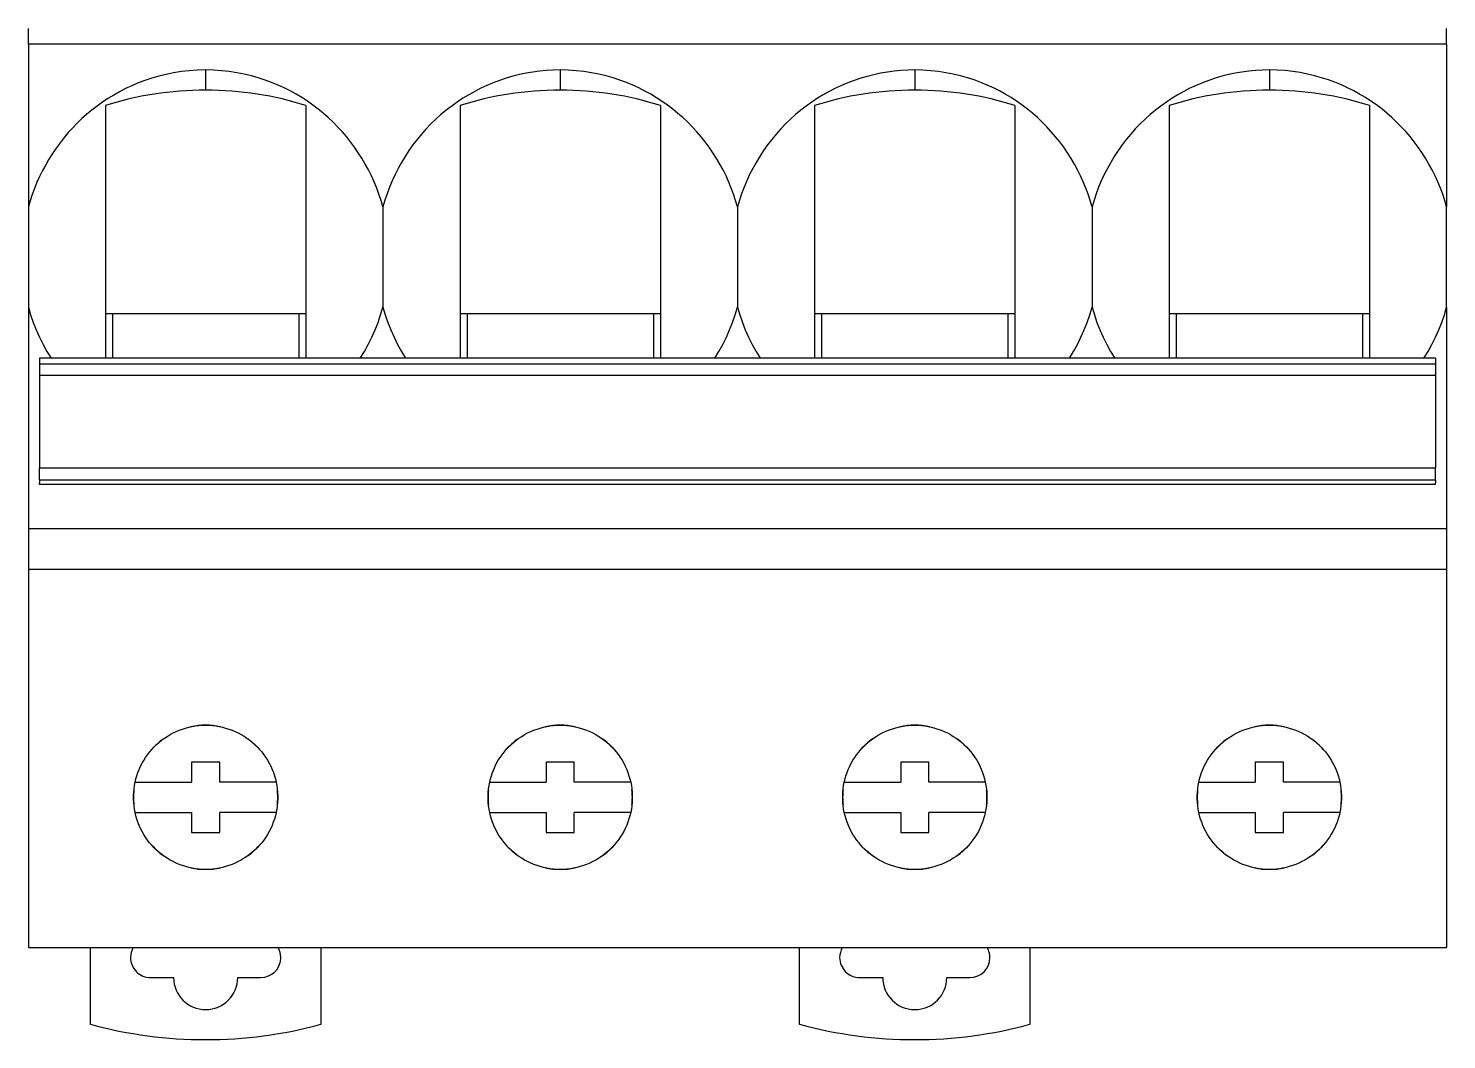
# Model space of a CAD drawing. Header units: millimetres. Extents: x 2268 to 4339, y 1619 to 2163.
# Drawn here: x 3841.3 to 3909.1, y 1779.4 to 1827.8 of the extents above; entities that cross this region are included whole.
import ezdxf

# ---------------------------------------------------------------- set-up
doc = ezdxf.new("R2010")
doc.units = ezdxf.units.MM

msp = doc.modelspace()

# ---------------------------------------------------------------- linework, layer by layer
for p, q in [((3841.309, 1827.04), (3841.309, 1827.8)), ((3909.114, 1827.04), (3909.114, 1827.8)), ((3841.309, 1827.04), (3841.309, 1819.258)), ((3909.114, 1827.04), (3841.309, 1827.04)), ((3909.114, 1827.04), (3909.114, 1819.258)), ((3847.209, 1825.417), (3846.881, 1825.308)), ((3847.547, 1825.515), (3847.209, 1825.417)), ((3847.896, 1825.601), (3847.547, 1825.515)), ((3848.254, 1825.673), (3847.896, 1825.601)), ((3848.622, 1825.731), (3848.254, 1825.673)), ((3849, 1825.774), (3848.622, 1825.731)), ((3849.387, 1825.8), (3849, 1825.774)), ((3849.784, 1825.81), (3849.387, 1825.8)), ((3850.171, 1825.801), (3849.784, 1825.81)), ((3849.784, 1825.81), (3849.784, 1824.843)), ((3850.548, 1825.776), (3850.171, 1825.801)), ((3850.916, 1825.735), (3850.548, 1825.776)), ((3851.276, 1825.68), (3850.916, 1825.735)), ((3851.627, 1825.611), (3851.276, 1825.68)), ((3851.97, 1825.529), (3851.627, 1825.611)), ((3852.303, 1825.434), (3851.97, 1825.529)), ((3852.626, 1825.329), (3852.303, 1825.434)), ((3852.94, 1825.214), (3852.626, 1825.329)), ((3864.151, 1825.414), (3863.841, 1825.31)), ((3864.465, 1825.506), (3864.151, 1825.414)), ((3864.782, 1825.586), (3864.465, 1825.506)), ((3865.102, 1825.654), (3864.782, 1825.586)), ((3865.424, 1825.71), (3865.102, 1825.654)), ((3865.749, 1825.753), (3865.424, 1825.71)), ((3866.075, 1825.784), (3865.749, 1825.753)), ((3866.404, 1825.803), (3866.075, 1825.784)), ((3866.736, 1825.81), (3866.404, 1825.803)), ((3867.123, 1825.801), (3866.736, 1825.81)), ((3866.736, 1825.81), (3866.736, 1824.843)), ((3867.501, 1825.776), (3867.123, 1825.801)), ((3867.871, 1825.735), (3867.501, 1825.776)), ((3868.232, 1825.679), (3867.871, 1825.735)), ((3868.584, 1825.61), (3868.232, 1825.679)), ((3868.927, 1825.527), (3868.584, 1825.61)), ((3869.26, 1825.433), (3868.927, 1825.527)), ((3869.584, 1825.327), (3869.26, 1825.433)), ((3881.101, 1825.413), (3880.791, 1825.31)), ((3881.415, 1825.505), (3881.101, 1825.413)), ((3881.733, 1825.585), (3881.415, 1825.505)), ((3882.053, 1825.654), (3881.733, 1825.585)), ((3882.375, 1825.709), (3882.053, 1825.654)), ((3882.699, 1825.753), (3882.375, 1825.709)), ((3883.026, 1825.784), (3882.699, 1825.753)), ((3883.355, 1825.803), (3883.026, 1825.784)), ((3883.687, 1825.81), (3883.355, 1825.803)), ((3883.687, 1825.81), (3883.687, 1824.843)), ((3884.073, 1825.801), (3883.687, 1825.81)), ((3884.449, 1825.776), (3884.073, 1825.801)), ((3884.817, 1825.735), (3884.449, 1825.776)), ((3885.176, 1825.68), (3884.817, 1825.735)), ((3885.526, 1825.612), (3885.176, 1825.68)), ((3885.868, 1825.53), (3885.526, 1825.612)), ((3886.201, 1825.436), (3885.868, 1825.53)), ((3886.525, 1825.331), (3886.201, 1825.436)), ((3886.84, 1825.215), (3886.525, 1825.331)), ((3898.054, 1825.414), (3897.744, 1825.31)), ((3898.368, 1825.506), (3898.054, 1825.414)), ((3898.685, 1825.586), (3898.368, 1825.506)), ((3899.005, 1825.654), (3898.685, 1825.586)), ((3899.327, 1825.71), (3899.005, 1825.654)), ((3899.651, 1825.753), (3899.327, 1825.71)), ((3899.978, 1825.784), (3899.651, 1825.753)), ((3900.307, 1825.803), (3899.978, 1825.784)), ((3900.639, 1825.81), (3900.307, 1825.803)), ((3900.639, 1825.81), (3900.639, 1824.843)), ((3901.02, 1825.801), (3900.639, 1825.81)), ((3901.394, 1825.777), (3901.02, 1825.801)), ((3901.759, 1825.737), (3901.394, 1825.777)), ((3902.115, 1825.682), (3901.759, 1825.737)), ((3902.464, 1825.615), (3902.115, 1825.682)), ((3902.804, 1825.534), (3902.464, 1825.615)), ((3903.137, 1825.441), (3902.804, 1825.534)), ((3903.46, 1825.336), (3903.137, 1825.441)), ((3903.775, 1825.221), (3903.46, 1825.336)), ((3845.669, 1824.769), (3845.387, 1824.61)), ((3845.959, 1824.918), (3845.669, 1824.769)), ((3846.257, 1825.058), (3845.959, 1824.918)), ((3846.564, 1825.188), (3846.257, 1825.058)), ((3846.881, 1825.308), (3846.564, 1825.188)), ((3853.245, 1825.088), (3852.94, 1825.214)), ((3853.541, 1824.952), (3853.245, 1825.088)), ((3853.83, 1824.806), (3853.541, 1824.952)), ((3854.112, 1824.65), (3853.83, 1824.806)), ((3862.649, 1824.785), (3862.365, 1824.626)), ((3862.939, 1824.933), (3862.649, 1824.785)), ((3863.234, 1825.07), (3862.939, 1824.933)), ((3863.535, 1825.195), (3863.234, 1825.07)), ((3863.841, 1825.31), (3863.535, 1825.195)), ((3869.898, 1825.211), (3869.584, 1825.327)), ((3870.203, 1825.085), (3869.898, 1825.211)), ((3870.5, 1824.948), (3870.203, 1825.085)), ((3870.789, 1824.802), (3870.5, 1824.948)), ((3871.071, 1824.646), (3870.789, 1824.802)), ((3879.599, 1824.784), (3879.315, 1824.625)), ((3879.889, 1824.932), (3879.599, 1824.784)), ((3880.184, 1825.069), (3879.889, 1824.932)), ((3880.485, 1825.195), (3880.184, 1825.069)), ((3880.791, 1825.31), (3880.485, 1825.195)), ((3887.146, 1825.088), (3886.84, 1825.215)), ((3887.444, 1824.952), (3887.146, 1825.088)), ((3887.733, 1824.806), (3887.444, 1824.952)), ((3888.015, 1824.65), (3887.733, 1824.806)), ((3896.551, 1824.784), (3896.266, 1824.625)), ((3896.841, 1824.932), (3896.551, 1824.784)), ((3897.137, 1825.069), (3896.841, 1824.932)), ((3897.438, 1825.196), (3897.137, 1825.069)), ((3897.744, 1825.31), (3897.438, 1825.196)), ((3904.082, 1825.095), (3903.775, 1825.221)), ((3904.38, 1824.959), (3904.082, 1825.095)), ((3904.671, 1824.813), (3904.38, 1824.959)), ((3904.953, 1824.658), (3904.671, 1824.813)), ((3905.229, 1824.493), (3904.953, 1824.658)), ((3844.591, 1824.082), (3844.342, 1823.89)), ((3844.848, 1824.266), (3844.591, 1824.082)), ((3845.114, 1824.443), (3844.848, 1824.266)), ((3844.996, 1824.107), (3844.996, 1812.022)), ((3845.387, 1824.61), (3845.114, 1824.443)), ((3854.387, 1824.486), (3854.112, 1824.65)), ((3854.654, 1824.312), (3854.387, 1824.486)), ((3854.573, 1824.107), (3854.573, 1812.022)), ((3854.913, 1824.13), (3854.654, 1824.312)), ((3855.164, 1823.94), (3854.913, 1824.13)), ((3861.547, 1824.085), (3861.287, 1823.884)), ((3861.814, 1824.276), (3861.547, 1824.085)), ((3862.086, 1824.456), (3861.814, 1824.276)), ((3861.947, 1824.107), (3861.947, 1812.022)), ((3862.365, 1824.626), (3862.086, 1824.456)), ((3871.346, 1824.481), (3871.071, 1824.646)), ((3871.612, 1824.307), (3871.346, 1824.481)), ((3871.524, 1824.107), (3871.524, 1812.022)), ((3871.871, 1824.125), (3871.612, 1824.307)), ((3872.122, 1823.935), (3871.871, 1824.125)), ((3878.497, 1824.084), (3878.238, 1823.884)), ((3878.764, 1824.275), (3878.497, 1824.084)), ((3879.037, 1824.456), (3878.764, 1824.275)), ((3878.899, 1824.107), (3878.899, 1812.022)), ((3879.315, 1824.625), (3879.037, 1824.456)), ((3888.29, 1824.486), (3888.015, 1824.65)), ((3888.557, 1824.312), (3888.29, 1824.486)), ((3888.476, 1824.107), (3888.476, 1812.022)), ((3888.817, 1824.129), (3888.557, 1824.312)), ((3889.069, 1823.938), (3888.817, 1824.129)), ((3895.449, 1824.085), (3895.19, 1823.884)), ((3895.715, 1824.275), (3895.449, 1824.085)), ((3895.987, 1824.455), (3895.715, 1824.275)), ((3895.85, 1824.107), (3895.85, 1812.022)), ((3896.266, 1824.625), (3895.987, 1824.455)), ((3905.497, 1824.32), (3905.229, 1824.493)), ((3905.427, 1824.107), (3905.427, 1812.022)), ((3905.758, 1824.137), (3905.497, 1824.32)), ((3906.011, 1823.945), (3905.758, 1824.137)), ((3843.869, 1823.483), (3843.644, 1823.267)), ((3844.102, 1823.691), (3843.869, 1823.483)), ((3844.342, 1823.89), (3844.102, 1823.691)), ((3855.407, 1823.741), (3855.164, 1823.94)), ((3855.644, 1823.534), (3855.407, 1823.741)), ((3855.873, 1823.318), (3855.644, 1823.534)), ((3856.094, 1823.094), (3855.873, 1823.318)), ((3860.79, 1823.455), (3860.554, 1823.226)), ((3861.035, 1823.674), (3860.79, 1823.455)), ((3861.287, 1823.884), (3861.035, 1823.674)), ((3872.365, 1823.736), (3872.122, 1823.935)), ((3872.601, 1823.529), (3872.365, 1823.736)), ((3872.83, 1823.313), (3872.601, 1823.529)), ((3873.051, 1823.089), (3872.83, 1823.313)), ((3877.741, 1823.454), (3877.505, 1823.226)), ((3877.985, 1823.673), (3877.741, 1823.454)), ((3878.238, 1823.884), (3877.985, 1823.673)), ((3889.313, 1823.738), (3889.069, 1823.938)), ((3889.55, 1823.531), (3889.313, 1823.738)), ((3889.779, 1823.315), (3889.55, 1823.531)), ((3890.001, 1823.09), (3889.779, 1823.315)), ((3894.694, 1823.455), (3894.457, 1823.226)), ((3894.938, 1823.674), (3894.694, 1823.455)), ((3895.19, 1823.884), (3894.938, 1823.674)), ((3906.256, 1823.746), (3906.011, 1823.945)), ((3906.494, 1823.537), (3906.256, 1823.746)), ((3906.724, 1823.321), (3906.494, 1823.537)), ((3906.946, 1823.096), (3906.724, 1823.321)), ((3843.217, 1822.812), (3843.015, 1822.574)), ((3843.427, 1823.044), (3843.217, 1822.812)), ((3843.644, 1823.267), (3843.427, 1823.044)), ((3856.309, 1822.861), (3856.094, 1823.094)), ((3856.515, 1822.621), (3856.309, 1822.861)), ((3856.713, 1822.373), (3856.515, 1822.621)), ((3860.108, 1822.744), (3859.898, 1822.49)), ((3860.327, 1822.989), (3860.108, 1822.744)), ((3860.554, 1823.226), (3860.327, 1822.989)), ((3873.265, 1822.856), (3873.051, 1823.089)), ((3873.471, 1822.616), (3873.265, 1822.856)), ((3877.059, 1822.743), (3876.849, 1822.489)), ((3877.278, 1822.989), (3877.059, 1822.743)), ((3877.505, 1823.226), (3877.278, 1822.989)), ((3890.215, 1822.858), (3890.001, 1823.09)), ((3890.421, 1822.618), (3890.215, 1822.858)), ((3890.618, 1822.37), (3890.421, 1822.618)), ((3894.01, 1822.742), (3893.8, 1822.488)), ((3894.229, 1822.989), (3894.01, 1822.742)), ((3894.457, 1823.226), (3894.229, 1822.989)), ((3907.161, 1822.864), (3906.946, 1823.096)), ((3907.368, 1822.623), (3907.161, 1822.864)), ((3907.566, 1822.375), (3907.368, 1822.623)), ((3842.637, 1822.076), (3842.461, 1821.817)), ((3842.822, 1822.328), (3842.637, 1822.076)), ((3843.015, 1822.574), (3842.822, 1822.328)), ((3856.902, 1822.117), (3856.713, 1822.373)), ((3857.083, 1821.855), (3856.902, 1822.117)), ((3859.506, 1821.956), (3859.323, 1821.677)), ((3859.697, 1822.227), (3859.506, 1821.956)), ((3859.898, 1822.49), (3859.697, 1822.227)), ((3873.668, 1822.368), (3873.471, 1822.616)), ((3873.857, 1822.113), (3873.668, 1822.368)), ((3874.037, 1821.851), (3873.857, 1822.113)), ((3876.457, 1821.955), (3876.274, 1821.676)), ((3876.648, 1822.226), (3876.457, 1821.955)), ((3876.849, 1822.489), (3876.648, 1822.226)), ((3890.808, 1822.114), (3890.618, 1822.37)), ((3890.988, 1821.851), (3890.808, 1822.114)), ((3893.407, 1821.954), (3893.226, 1821.676)), ((3893.599, 1822.225), (3893.407, 1821.954)), ((3893.8, 1822.488), (3893.599, 1822.225)), ((3907.756, 1822.119), (3907.566, 1822.375)), ((3907.936, 1821.856), (3907.756, 1822.119)), ((3842.136, 1821.28), (3841.988, 1821.003)), ((3842.294, 1821.551), (3842.136, 1821.28)), ((3842.461, 1821.817), (3842.294, 1821.551)), ((3857.254, 1821.586), (3857.083, 1821.855)), ((3857.416, 1821.311), (3857.254, 1821.586)), ((3857.567, 1821.03), (3857.416, 1821.311)), ((3859.151, 1821.392), (3858.99, 1821.1)), ((3859.323, 1821.677), (3859.151, 1821.392)), ((3874.208, 1821.582), (3874.037, 1821.851)), ((3874.369, 1821.308), (3874.208, 1821.582)), ((3874.52, 1821.027), (3874.369, 1821.308)), ((3876.103, 1821.391), (3875.941, 1821.1)), ((3876.274, 1821.676), (3876.103, 1821.391)), ((3891.159, 1821.582), (3890.988, 1821.851)), ((3891.32, 1821.307), (3891.159, 1821.582)), ((3891.472, 1821.027), (3891.32, 1821.307)), ((3893.054, 1821.392), (3892.894, 1821.102)), ((3893.226, 1821.676), (3893.054, 1821.392)), ((3908.108, 1821.587), (3907.936, 1821.856)), ((3908.27, 1821.311), (3908.108, 1821.587)), ((3908.421, 1821.03), (3908.27, 1821.311)), ((3841.849, 1820.722), (3841.721, 1820.437)), ((3841.988, 1821.003), (3841.849, 1820.722)), ((3857.709, 1820.744), (3857.567, 1821.03)), ((3857.841, 1820.454), (3857.709, 1820.744)), ((3858.84, 1820.804), (3858.701, 1820.504)), ((3858.99, 1821.1), (3858.84, 1820.804)), ((3874.662, 1820.742), (3874.52, 1821.027)), ((3874.793, 1820.452), (3874.662, 1820.742)), ((3875.791, 1820.804), (3875.652, 1820.504)), ((3875.941, 1821.1), (3875.791, 1820.804)), ((3891.613, 1820.742), (3891.472, 1821.027)), ((3891.744, 1820.453), (3891.613, 1820.742)), ((3892.744, 1820.807), (3892.605, 1820.507)), ((3892.894, 1821.102), (3892.744, 1820.807)), ((3908.563, 1820.745), (3908.421, 1821.03)), ((3908.694, 1820.455), (3908.563, 1820.745)), ((3841.602, 1820.148), (3841.494, 1819.855)), ((3841.721, 1820.437), (3841.602, 1820.148)), ((3857.961, 1820.161), (3857.841, 1820.454)), ((3858.071, 1819.864), (3857.961, 1820.161)), ((3858.574, 1820.2), (3858.458, 1819.891)), ((3858.701, 1820.504), (3858.574, 1820.2)), ((3874.913, 1820.159), (3874.793, 1820.452)), ((3875.023, 1819.863), (3874.913, 1820.159)), ((3875.525, 1820.2), (3875.41, 1819.891)), ((3875.652, 1820.504), (3875.525, 1820.2)), ((3891.864, 1820.16), (3891.744, 1820.453)), ((3891.974, 1819.863), (3891.864, 1820.16)), ((3892.478, 1820.202), (3892.362, 1819.893)), ((3892.605, 1820.507), (3892.478, 1820.202)), ((3908.815, 1820.162), (3908.694, 1820.455)), ((3908.925, 1819.865), (3908.815, 1820.162)), ((3841.397, 1819.558), (3841.309, 1819.258)), ((3841.309, 1819.258), (3841.309, 1814.469)), ((3841.494, 1819.855), (3841.397, 1819.558)), ((3858.171, 1819.563), (3858.071, 1819.864)), ((3858.26, 1819.258), (3858.171, 1819.563)), ((3858.354, 1819.577), (3858.26, 1819.258)), ((3858.26, 1819.258), (3858.26, 1819.003)), ((3858.458, 1819.891), (3858.354, 1819.577)), ((3875.122, 1819.562), (3875.023, 1819.863)), ((3875.212, 1819.258), (3875.122, 1819.562)), ((3875.305, 1819.577), (3875.212, 1819.258)), ((3875.212, 1819.258), (3875.212, 1819.003)), ((3875.41, 1819.891), (3875.305, 1819.577)), ((3892.074, 1819.563), (3891.974, 1819.863)), ((3892.163, 1819.258), (3892.074, 1819.563)), ((3892.257, 1819.578), (3892.163, 1819.258)), ((3892.163, 1819.258), (3892.163, 1819.003)), ((3892.362, 1819.893), (3892.257, 1819.578)), ((3909.025, 1819.564), (3908.925, 1819.865)), ((3909.114, 1819.258), (3909.025, 1819.564)), ((3909.114, 1814.469), (3909.114, 1819.258)), ((3858.26, 1819.003), (3858.26, 1818.748)), ((3858.26, 1818.748), (3858.26, 1818.493)), ((3875.212, 1819.003), (3875.212, 1818.748)), ((3875.212, 1818.748), (3875.212, 1818.493)), ((3892.163, 1819.003), (3892.163, 1818.748)), ((3892.163, 1818.748), (3892.163, 1818.493)), ((3858.26, 1818.493), (3858.26, 1818.237)), ((3858.26, 1818.237), (3858.26, 1817.979)), ((3858.26, 1817.979), (3858.26, 1817.721)), ((3875.212, 1818.493), (3875.212, 1818.237)), ((3875.212, 1818.237), (3875.212, 1817.979)), ((3875.212, 1817.979), (3875.212, 1817.721)), ((3892.163, 1818.493), (3892.163, 1818.236)), ((3892.163, 1818.236), (3892.163, 1817.979)), ((3892.163, 1817.979), (3892.163, 1817.72)), ((3858.26, 1817.721), (3858.26, 1817.463)), ((3858.26, 1817.463), (3858.26, 1817.206)), ((3858.26, 1817.206), (3858.26, 1816.95)), ((3875.212, 1817.721), (3875.212, 1817.463)), ((3875.212, 1817.463), (3875.212, 1817.206)), ((3875.212, 1817.206), (3875.212, 1816.95)), ((3892.163, 1817.72), (3892.163, 1817.462)), ((3892.163, 1817.462), (3892.163, 1817.205)), ((3892.163, 1817.205), (3892.163, 1816.95)), ((3858.26, 1816.95), (3858.26, 1816.695)), ((3858.26, 1816.695), (3858.26, 1816.441)), ((3875.212, 1816.95), (3875.212, 1816.695)), ((3875.212, 1816.695), (3875.212, 1816.441)), ((3892.163, 1816.95), (3892.163, 1816.695)), ((3892.163, 1816.695), (3892.163, 1816.441)), ((3858.26, 1816.441), (3858.26, 1816.187)), ((3858.26, 1816.187), (3858.26, 1815.935)), ((3858.26, 1815.935), (3858.26, 1815.684)), ((3875.212, 1816.441), (3875.212, 1816.187)), ((3875.212, 1816.187), (3875.212, 1815.935)), ((3875.212, 1815.935), (3875.212, 1815.684)), ((3892.163, 1816.441), (3892.163, 1816.187)), ((3892.163, 1816.187), (3892.163, 1815.935)), ((3892.163, 1815.935), (3892.163, 1815.685)), ((3858.26, 1815.684), (3858.26, 1815.436)), ((3858.26, 1815.436), (3858.26, 1815.19)), ((3858.26, 1815.19), (3858.26, 1814.948)), ((3875.212, 1815.684), (3875.212, 1815.436)), ((3875.212, 1815.436), (3875.212, 1815.191)), ((3875.212, 1815.191), (3875.212, 1814.948)), ((3892.163, 1815.685), (3892.163, 1815.436)), ((3892.163, 1815.436), (3892.163, 1815.191)), ((3892.163, 1815.191), (3892.163, 1814.948)), ((3858.26, 1814.948), (3858.26, 1814.708)), ((3858.26, 1814.708), (3858.26, 1814.469)), ((3875.212, 1814.948), (3875.212, 1814.708)), ((3875.212, 1814.708), (3875.212, 1814.469)), ((3892.163, 1814.948), (3892.163, 1814.708)), ((3892.163, 1814.708), (3892.163, 1814.469)), ((3841.309, 1814.469), (3841.309, 1803.862)), ((3841.309, 1814.469), (3841.418, 1814.102)), ((3841.418, 1814.102), (3841.543, 1813.74)), ((3844.996, 1814.162), (3845.331, 1814.162)), ((3845.331, 1814.162), (3845.331, 1812.022)), ((3845.331, 1814.162), (3854.238, 1814.162)), ((3854.238, 1814.162), (3854.573, 1814.162)), ((3854.238, 1814.162), (3854.238, 1812.022)), ((3858.026, 1813.739), (3858.151, 1814.101)), ((3858.151, 1814.101), (3858.26, 1814.469)), ((3858.26, 1814.469), (3858.37, 1814.1)), ((3858.37, 1814.1), (3858.495, 1813.738)), ((3861.947, 1814.162), (3862.283, 1814.162)), ((3862.283, 1814.162), (3871.189, 1814.162)), ((3862.283, 1814.162), (3862.283, 1812.022)), ((3871.189, 1814.162), (3871.524, 1814.162)), ((3871.189, 1814.162), (3871.189, 1812.022)), ((3874.977, 1813.739), (3875.102, 1814.101)), ((3875.102, 1814.101), (3875.212, 1814.469)), ((3875.212, 1814.469), (3875.321, 1814.1)), ((3875.321, 1814.1), (3875.446, 1813.738)), ((3878.899, 1814.162), (3879.234, 1814.162)), ((3879.234, 1814.162), (3888.141, 1814.162)), ((3879.234, 1814.162), (3879.234, 1812.022)), ((3888.141, 1814.162), (3888.476, 1814.162)), ((3888.141, 1814.162), (3888.141, 1812.022)), ((3891.929, 1813.739), (3892.053, 1814.101)), ((3892.053, 1814.101), (3892.163, 1814.469)), ((3892.163, 1814.469), (3892.273, 1814.099)), ((3892.273, 1814.099), (3892.398, 1813.736)), ((3895.85, 1814.162), (3896.185, 1814.162)), ((3896.185, 1814.162), (3905.092, 1814.162)), ((3896.185, 1814.162), (3896.185, 1812.022)), ((3905.092, 1814.162), (3905.427, 1814.162)), ((3905.092, 1814.162), (3905.092, 1812.022)), ((3908.88, 1813.739), (3909.005, 1814.101)), ((3909.005, 1814.101), (3909.114, 1814.469)), ((3909.114, 1814.469), (3909.114, 1803.862)), ((3841.543, 1813.74), (3841.683, 1813.384)), ((3841.683, 1813.384), (3841.838, 1813.033)), ((3857.73, 1813.033), (3857.886, 1813.383)), ((3857.886, 1813.383), (3858.026, 1813.739)), ((3858.495, 1813.738), (3858.634, 1813.382)), ((3858.634, 1813.382), (3858.79, 1813.033)), ((3874.682, 1813.032), (3874.837, 1813.383)), ((3874.837, 1813.383), (3874.977, 1813.739)), ((3875.446, 1813.738), (3875.586, 1813.382)), ((3875.586, 1813.382), (3875.741, 1813.033)), ((3891.633, 1813.033), (3891.789, 1813.383)), ((3891.789, 1813.383), (3891.929, 1813.739)), ((3892.398, 1813.736), (3892.538, 1813.38)), ((3892.538, 1813.38), (3892.694, 1813.031)), ((3908.584, 1813.032), (3908.74, 1813.383)), ((3908.74, 1813.383), (3908.88, 1813.739)), ((3841.838, 1813.033), (3842.009, 1812.689)), ((3842.009, 1812.689), (3842.195, 1812.351)), ((3857.374, 1812.351), (3857.559, 1812.688)), ((3857.559, 1812.688), (3857.73, 1813.033)), ((3858.79, 1813.033), (3858.96, 1812.689)), ((3858.96, 1812.689), (3859.146, 1812.352)), ((3874.325, 1812.351), (3874.511, 1812.688)), ((3874.511, 1812.688), (3874.682, 1813.032)), ((3875.741, 1813.033), (3875.912, 1812.689)), ((3875.912, 1812.689), (3876.098, 1812.352)), ((3891.277, 1812.351), (3891.462, 1812.688)), ((3891.462, 1812.688), (3891.633, 1813.033)), ((3892.694, 1813.031), (3892.864, 1812.687)), ((3892.864, 1812.687), (3893.05, 1812.351)), ((3908.228, 1812.351), (3908.414, 1812.688)), ((3908.414, 1812.688), (3908.584, 1813.032)), ((3841.835, 1812.022), (3841.835, 1811.754)), ((3908.588, 1812.022), (3841.835, 1812.022)), ((3842.195, 1812.351), (3842.395, 1812.022)), ((3857.174, 1812.022), (3857.374, 1812.351)), ((3859.146, 1812.352), (3859.347, 1812.022)), ((3874.125, 1812.022), (3874.325, 1812.351)), ((3876.098, 1812.352), (3876.298, 1812.022)), ((3891.077, 1812.022), (3891.277, 1812.351)), ((3893.05, 1812.351), (3893.249, 1812.022)), ((3908.028, 1812.022), (3908.228, 1812.351)), ((3908.588, 1812.022), (3908.588, 1811.754)), ((3841.835, 1811.754), (3841.835, 1811.208)), ((3841.835, 1811.754), (3908.588, 1811.754)), ((3841.835, 1811.208), (3841.835, 1806.783)), ((3841.835, 1811.208), (3908.588, 1811.208)), ((3908.588, 1811.754), (3908.588, 1811.208)), ((3908.588, 1811.208), (3908.588, 1806.783)), ((3841.835, 1806.187), (3841.835, 1806.783)), ((3841.835, 1806.783), (3908.588, 1806.783)), ((3908.588, 1806.187), (3908.588, 1806.783)), ((3841.835, 1806.187), (3841.835, 1806.065)), ((3908.588, 1806.187), (3841.835, 1806.187)), ((3841.835, 1805.992), (3841.835, 1806.065)), ((3908.588, 1805.992), (3841.835, 1805.992)), ((3908.588, 1806.187), (3908.588, 1806.065)), ((3908.588, 1805.992), (3908.588, 1806.065)), ((3841.309, 1803.862), (3841.309, 1801.934)), ((3909.114, 1803.862), (3841.309, 1803.862)), ((3909.114, 1803.862), (3909.114, 1801.934)), ((3841.309, 1801.934), (3841.309, 1783.845)), ((3841.309, 1801.934), (3909.114, 1801.934)), ((3909.114, 1801.934), (3909.114, 1783.845)), ((3848.227, 1794.103), (3848.373, 1794.173)), ((3848.373, 1794.173), (3848.522, 1794.236)), ((3848.522, 1794.236), (3848.674, 1794.291)), ((3848.674, 1794.291), (3848.829, 1794.34)), ((3848.829, 1794.34), (3848.985, 1794.381)), ((3848.985, 1794.381), (3849.142, 1794.415)), ((3849.142, 1794.415), (3849.301, 1794.441)), ((3849.301, 1794.441), (3849.461, 1794.46)), ((3849.461, 1794.46), (3849.622, 1794.471)), ((3849.622, 1794.471), (3849.784, 1794.475)), ((3849.784, 1794.475), (3849.947, 1794.471)), ((3849.947, 1794.471), (3850.108, 1794.46)), ((3850.108, 1794.46), (3850.268, 1794.441)), ((3850.268, 1794.441), (3850.426, 1794.415)), ((3850.426, 1794.415), (3850.583, 1794.381)), ((3850.583, 1794.381), (3850.739, 1794.34)), ((3850.739, 1794.34), (3850.894, 1794.292)), ((3850.894, 1794.292), (3851.046, 1794.236)), ((3851.046, 1794.236), (3851.196, 1794.173)), ((3851.196, 1794.173), (3851.342, 1794.103)), ((3865.178, 1794.103), (3865.324, 1794.173)), ((3865.324, 1794.173), (3865.474, 1794.236)), ((3865.474, 1794.236), (3865.626, 1794.291)), ((3865.626, 1794.291), (3865.78, 1794.34)), ((3865.78, 1794.34), (3865.936, 1794.381)), ((3865.936, 1794.381), (3866.094, 1794.415)), ((3866.094, 1794.415), (3866.252, 1794.441)), ((3866.252, 1794.441), (3866.412, 1794.46)), ((3866.412, 1794.46), (3866.573, 1794.471)), ((3866.573, 1794.471), (3866.736, 1794.475)), ((3866.736, 1794.475), (3866.898, 1794.471)), ((3866.898, 1794.471), (3867.059, 1794.46)), ((3867.059, 1794.46), (3867.219, 1794.441)), ((3867.219, 1794.441), (3867.377, 1794.415)), ((3867.377, 1794.415), (3867.535, 1794.381)), ((3867.535, 1794.381), (3867.691, 1794.34)), ((3867.691, 1794.34), (3867.845, 1794.292)), ((3867.845, 1794.292), (3867.998, 1794.236)), ((3867.998, 1794.236), (3868.147, 1794.173)), ((3868.147, 1794.173), (3868.293, 1794.103)), ((3882.13, 1794.103), (3882.276, 1794.173)), ((3882.276, 1794.173), (3882.425, 1794.236)), ((3882.425, 1794.236), (3882.578, 1794.291)), ((3882.578, 1794.291), (3882.732, 1794.34)), ((3882.732, 1794.34), (3882.888, 1794.381)), ((3882.888, 1794.381), (3883.045, 1794.415)), ((3883.045, 1794.415), (3883.204, 1794.441)), ((3883.204, 1794.441), (3883.364, 1794.46)), ((3883.364, 1794.46), (3883.525, 1794.471)), ((3883.525, 1794.471), (3883.687, 1794.475)), ((3883.687, 1794.475), (3883.85, 1794.471)), ((3883.85, 1794.471), (3884.011, 1794.46)), ((3884.011, 1794.46), (3884.17, 1794.441)), ((3884.17, 1794.441), (3884.329, 1794.415)), ((3884.329, 1794.415), (3884.486, 1794.381)), ((3884.486, 1794.381), (3884.642, 1794.34)), ((3884.642, 1794.34), (3884.797, 1794.292)), ((3884.797, 1794.292), (3884.949, 1794.236)), ((3884.949, 1794.236), (3885.098, 1794.173)), ((3885.098, 1794.173), (3885.245, 1794.103)), ((3899.081, 1794.103), (3899.227, 1794.173)), ((3899.227, 1794.173), (3899.377, 1794.236)), ((3899.377, 1794.236), (3899.529, 1794.292)), ((3899.529, 1794.292), (3899.683, 1794.34)), ((3899.683, 1794.34), (3899.84, 1794.381)), ((3899.84, 1794.381), (3899.997, 1794.415)), ((3899.997, 1794.415), (3900.155, 1794.441)), ((3900.155, 1794.441), (3900.315, 1794.46)), ((3900.315, 1794.46), (3900.476, 1794.471)), ((3900.476, 1794.471), (3900.639, 1794.475)), ((3900.639, 1794.475), (3900.801, 1794.471)), ((3900.801, 1794.471), (3900.962, 1794.46)), ((3900.962, 1794.46), (3901.122, 1794.441)), ((3901.122, 1794.441), (3901.28, 1794.415)), ((3901.28, 1794.415), (3901.437, 1794.381)), ((3901.437, 1794.381), (3901.594, 1794.34)), ((3901.594, 1794.34), (3901.748, 1794.292)), ((3901.748, 1794.292), (3901.9, 1794.236)), ((3901.9, 1794.236), (3902.05, 1794.173)), ((3902.05, 1794.173), (3902.196, 1794.103)), ((3847.318, 1793.436), (3847.433, 1793.549)), ((3847.433, 1793.549), (3847.554, 1793.656)), ((3847.554, 1793.656), (3847.679, 1793.758)), ((3847.679, 1793.758), (3847.81, 1793.854)), ((3847.81, 1793.854), (3847.945, 1793.943)), ((3847.945, 1793.943), (3848.084, 1794.026)), ((3848.084, 1794.026), (3848.227, 1794.103)), ((3851.342, 1794.103), (3851.485, 1794.027)), ((3851.485, 1794.027), (3851.624, 1793.944)), ((3851.624, 1793.944), (3851.758, 1793.854)), ((3851.758, 1793.854), (3851.889, 1793.758)), ((3851.889, 1793.758), (3852.014, 1793.657)), ((3852.014, 1793.657), (3852.135, 1793.55)), ((3852.135, 1793.55), (3852.251, 1793.437)), ((3864.269, 1793.436), (3864.385, 1793.549)), ((3864.385, 1793.549), (3864.505, 1793.656)), ((3864.505, 1793.656), (3864.631, 1793.758)), ((3864.631, 1793.758), (3864.761, 1793.854)), ((3864.761, 1793.854), (3864.896, 1793.943)), ((3864.896, 1793.943), (3865.035, 1794.026)), ((3865.035, 1794.026), (3865.178, 1794.103)), ((3868.293, 1794.103), (3868.436, 1794.027)), ((3868.436, 1794.027), (3868.575, 1793.943)), ((3868.575, 1793.943), (3868.71, 1793.854)), ((3868.71, 1793.854), (3868.84, 1793.758)), ((3868.84, 1793.758), (3868.966, 1793.657)), ((3868.966, 1793.657), (3869.086, 1793.55)), ((3869.086, 1793.55), (3869.202, 1793.437)), ((3881.221, 1793.437), (3881.336, 1793.549)), ((3881.336, 1793.549), (3881.457, 1793.657)), ((3881.457, 1793.657), (3881.583, 1793.758)), ((3881.583, 1793.758), (3881.713, 1793.854)), ((3881.713, 1793.854), (3881.848, 1793.943)), ((3881.848, 1793.943), (3881.987, 1794.026)), ((3881.987, 1794.026), (3882.13, 1794.103)), ((3885.245, 1794.103), (3885.388, 1794.027)), ((3885.388, 1794.027), (3885.526, 1793.943)), ((3885.526, 1793.943), (3885.661, 1793.854)), ((3885.661, 1793.854), (3885.792, 1793.758)), ((3885.792, 1793.758), (3885.917, 1793.657)), ((3885.917, 1793.657), (3886.038, 1793.55)), ((3886.038, 1793.55), (3886.153, 1793.437)), ((3898.172, 1793.437), (3898.288, 1793.549)), ((3898.288, 1793.549), (3898.408, 1793.657)), ((3898.408, 1793.657), (3898.534, 1793.758)), ((3898.534, 1793.758), (3898.664, 1793.854)), ((3898.664, 1793.854), (3898.799, 1793.943)), ((3898.799, 1793.943), (3898.938, 1794.027)), ((3898.938, 1794.027), (3899.081, 1794.103)), ((3902.196, 1794.103), (3902.339, 1794.027)), ((3902.339, 1794.027), (3902.478, 1793.944)), ((3902.478, 1793.944), (3902.613, 1793.854)), ((3902.613, 1793.854), (3902.743, 1793.758)), ((3902.743, 1793.758), (3902.869, 1793.657)), ((3902.869, 1793.657), (3902.989, 1793.55)), ((3902.989, 1793.55), (3903.105, 1793.437)), ((3846.745, 1792.655), (3846.825, 1792.795)), ((3846.825, 1792.795), (3846.911, 1792.932)), ((3846.911, 1792.932), (3847.004, 1793.065)), ((3847.004, 1793.065), (3847.103, 1793.194)), ((3847.103, 1793.194), (3847.208, 1793.318)), ((3847.208, 1793.318), (3847.318, 1793.436)), ((3852.251, 1793.437), (3852.361, 1793.318)), ((3852.361, 1793.318), (3852.466, 1793.195)), ((3852.466, 1793.195), (3852.564, 1793.066)), ((3852.564, 1793.066), (3852.657, 1792.933)), ((3852.657, 1792.933), (3852.744, 1792.796)), ((3852.744, 1792.796), (3852.823, 1792.656)), ((3863.696, 1792.655), (3863.776, 1792.796)), ((3863.776, 1792.796), (3863.863, 1792.933)), ((3863.863, 1792.933), (3863.955, 1793.066)), ((3863.955, 1793.066), (3864.054, 1793.194)), ((3864.054, 1793.194), (3864.159, 1793.318)), ((3864.159, 1793.318), (3864.269, 1793.436)), ((3869.202, 1793.437), (3869.312, 1793.318)), ((3869.312, 1793.318), (3869.417, 1793.195)), ((3869.417, 1793.195), (3869.516, 1793.066)), ((3869.516, 1793.066), (3869.608, 1792.934)), ((3869.608, 1792.934), (3869.695, 1792.797)), ((3869.695, 1792.797), (3869.775, 1792.656)), ((3880.648, 1792.655), (3880.728, 1792.796)), ((3880.728, 1792.796), (3880.814, 1792.933)), ((3880.814, 1792.933), (3880.907, 1793.066)), ((3880.907, 1793.066), (3881.006, 1793.194)), ((3881.006, 1793.194), (3881.111, 1793.318)), ((3881.111, 1793.318), (3881.221, 1793.437)), ((3886.153, 1793.437), (3886.264, 1793.319)), ((3886.264, 1793.319), (3886.368, 1793.195)), ((3886.368, 1793.195), (3886.467, 1793.067)), ((3886.467, 1793.067), (3886.56, 1792.934)), ((3886.56, 1792.934), (3886.646, 1792.797)), ((3886.646, 1792.797), (3886.726, 1792.656)), ((3897.599, 1792.655), (3897.679, 1792.796)), ((3897.679, 1792.796), (3897.766, 1792.933)), ((3897.766, 1792.933), (3897.858, 1793.066)), ((3897.858, 1793.066), (3897.957, 1793.194)), ((3897.957, 1793.194), (3898.062, 1793.318)), ((3898.062, 1793.318), (3898.172, 1793.437)), ((3903.105, 1793.437), (3903.215, 1793.319)), ((3903.215, 1793.319), (3903.32, 1793.195)), ((3903.32, 1793.195), (3903.418, 1793.067)), ((3903.418, 1793.067), (3903.511, 1792.934)), ((3903.511, 1792.934), (3903.598, 1792.797)), ((3903.598, 1792.797), (3903.677, 1792.656)), ((3846.495, 1792.06), (3846.547, 1792.213)), ((3846.547, 1792.213), (3846.606, 1792.364)), ((3846.606, 1792.364), (3846.672, 1792.511)), ((3846.672, 1792.511), (3846.745, 1792.655)), ((3849.114, 1792.703), (3849.114, 1791.746)), ((3850.455, 1792.703), (3849.114, 1792.703)), ((3850.455, 1791.746), (3850.455, 1792.703)), ((3852.823, 1792.656), (3852.896, 1792.512)), ((3852.896, 1792.512), (3852.962, 1792.365)), ((3852.962, 1792.365), (3853.021, 1792.214)), ((3853.021, 1792.214), (3853.073, 1792.061)), ((3863.447, 1792.061), (3863.499, 1792.214)), ((3863.499, 1792.214), (3863.558, 1792.364)), ((3863.558, 1792.364), (3863.624, 1792.511)), ((3863.624, 1792.511), (3863.696, 1792.655)), ((3866.065, 1792.703), (3866.065, 1791.746)), ((3867.406, 1792.703), (3866.065, 1792.703)), ((3867.406, 1791.746), (3867.406, 1792.703)), ((3869.775, 1792.656), (3869.847, 1792.512)), ((3869.847, 1792.512), (3869.913, 1792.365)), ((3869.913, 1792.365), (3869.973, 1792.215)), ((3869.973, 1792.215), (3870.024, 1792.062)), ((3880.398, 1792.061), (3880.45, 1792.214)), ((3880.45, 1792.214), (3880.509, 1792.364)), ((3880.509, 1792.364), (3880.575, 1792.511)), ((3880.575, 1792.511), (3880.648, 1792.655)), ((3883.017, 1792.703), (3883.017, 1791.746)), ((3884.358, 1792.703), (3883.017, 1792.703)), ((3884.358, 1791.746), (3884.358, 1792.703)), ((3886.726, 1792.656), (3886.799, 1792.513)), ((3886.799, 1792.513), (3886.865, 1792.366)), ((3886.865, 1792.366), (3886.924, 1792.216)), ((3886.924, 1792.216), (3886.976, 1792.063)), ((3897.349, 1792.061), (3897.401, 1792.214)), ((3897.401, 1792.214), (3897.46, 1792.364)), ((3897.46, 1792.364), (3897.526, 1792.511)), ((3897.526, 1792.511), (3897.599, 1792.655)), ((3899.968, 1792.703), (3899.968, 1791.746)), ((3901.309, 1792.703), (3899.968, 1792.703)), ((3901.309, 1791.746), (3901.309, 1792.703)), ((3903.677, 1792.656), (3903.75, 1792.513)), ((3903.75, 1792.513), (3903.816, 1792.366)), ((3903.816, 1792.366), (3903.875, 1792.216)), ((3903.875, 1792.216), (3903.927, 1792.063)), ((3846.345, 1791.266), (3846.36, 1791.427)), ((3846.36, 1791.427), (3846.383, 1791.587)), ((3846.383, 1791.587), (3846.413, 1791.747)), ((3846.413, 1791.747), (3846.45, 1791.904)), ((3846.413, 1791.746), (3849.114, 1791.746)), ((3846.45, 1791.904), (3846.495, 1792.06)), ((3853.156, 1791.746), (3850.455, 1791.746)), ((3853.073, 1792.061), (3853.118, 1791.906)), ((3853.118, 1791.906), (3853.156, 1791.748)), ((3853.156, 1791.748), (3853.186, 1791.588)), ((3853.186, 1791.588), (3853.209, 1791.428)), ((3853.209, 1791.428), (3853.224, 1791.267)), ((3863.296, 1791.266), (3863.311, 1791.427)), ((3863.311, 1791.427), (3863.334, 1791.588)), ((3863.334, 1791.588), (3863.364, 1791.747)), ((3863.364, 1791.747), (3863.402, 1791.905)), ((3863.364, 1791.746), (3866.065, 1791.746)), ((3863.402, 1791.905), (3863.447, 1792.061)), ((3870.108, 1791.746), (3867.406, 1791.746)), ((3870.024, 1792.062), (3870.069, 1791.907)), ((3870.069, 1791.907), (3870.107, 1791.749)), ((3870.107, 1791.749), (3870.137, 1791.59)), ((3870.137, 1791.59), (3870.16, 1791.429)), ((3870.16, 1791.429), (3870.175, 1791.269)), ((3880.248, 1791.266), (3880.263, 1791.427)), ((3880.263, 1791.427), (3880.285, 1791.587)), ((3880.285, 1791.587), (3880.316, 1791.747)), ((3880.315, 1791.746), (3883.017, 1791.746)), ((3880.316, 1791.747), (3880.353, 1791.905)), ((3880.353, 1791.905), (3880.398, 1792.061)), ((3887.059, 1791.746), (3884.358, 1791.746)), ((3886.976, 1792.063), (3887.021, 1791.907)), ((3887.021, 1791.907), (3887.058, 1791.749)), ((3887.058, 1791.749), (3887.089, 1791.59)), ((3887.089, 1791.59), (3887.111, 1791.43)), ((3887.111, 1791.43), (3887.127, 1791.269)), ((3897.199, 1791.266), (3897.214, 1791.427)), ((3897.214, 1791.427), (3897.237, 1791.587)), ((3897.237, 1791.587), (3897.267, 1791.747)), ((3897.267, 1791.747), (3897.305, 1791.905)), ((3897.267, 1791.746), (3899.968, 1791.746)), ((3897.305, 1791.905), (3897.349, 1792.061)), ((3904.011, 1791.746), (3901.309, 1791.746)), ((3903.927, 1792.063), (3903.972, 1791.907)), ((3903.972, 1791.907), (3904.01, 1791.749)), ((3904.01, 1791.749), (3904.04, 1791.59)), ((3904.04, 1791.59), (3904.063, 1791.43)), ((3904.063, 1791.43), (3904.078, 1791.269)), ((3846.337, 1791.104), (3846.345, 1791.266)), ((3846.338, 1790.943), (3846.337, 1791.104)), ((3846.345, 1790.782), (3846.338, 1790.943)), ((3846.361, 1790.621), (3846.345, 1790.782)), ((3853.224, 1790.784), (3853.208, 1790.623)), ((3853.224, 1791.267), (3853.231, 1791.106)), ((3853.231, 1790.945), (3853.224, 1790.784)), ((3853.231, 1791.106), (3853.231, 1790.945)), ((3863.289, 1791.105), (3863.296, 1791.266)), ((3863.289, 1790.944), (3863.289, 1791.105)), ((3863.297, 1790.783), (3863.289, 1790.944)), ((3863.312, 1790.623), (3863.297, 1790.783)), ((3870.175, 1790.786), (3870.16, 1790.625)), ((3870.175, 1791.269), (3870.183, 1791.108)), ((3870.183, 1790.947), (3870.175, 1790.786)), ((3870.183, 1791.108), (3870.183, 1790.947)), ((3880.24, 1791.105), (3880.248, 1791.266)), ((3880.24, 1790.944), (3880.24, 1791.105)), ((3880.248, 1790.783), (3880.24, 1790.944)), ((3880.263, 1790.622), (3880.248, 1790.783)), ((3887.127, 1790.786), (3887.111, 1790.625)), ((3887.127, 1791.269), (3887.134, 1791.108)), ((3887.134, 1790.947), (3887.127, 1790.786)), ((3887.134, 1791.108), (3887.134, 1790.947)), ((3897.192, 1791.105), (3897.199, 1791.266)), ((3897.192, 1790.944), (3897.192, 1791.105)), ((3897.2, 1790.783), (3897.192, 1790.944)), ((3897.215, 1790.622), (3897.2, 1790.783)), ((3904.078, 1790.786), (3904.063, 1790.625)), ((3904.078, 1791.269), (3904.086, 1791.108)), ((3904.086, 1790.947), (3904.078, 1790.786)), ((3904.086, 1791.108), (3904.086, 1790.947)), ((3846.384, 1790.461), (3846.361, 1790.621)), ((3846.414, 1790.302), (3846.384, 1790.461)), ((3846.413, 1790.309), (3849.114, 1790.309)), ((3846.452, 1790.144), (3846.414, 1790.302)), ((3846.497, 1789.989), (3846.452, 1790.144)), ((3849.114, 1790.309), (3849.114, 1789.351)), ((3853.156, 1790.309), (3850.455, 1790.309)), ((3850.455, 1789.351), (3850.455, 1790.309)), ((3853.117, 1790.145), (3853.072, 1789.99)), ((3853.155, 1790.303), (3853.117, 1790.145)), ((3853.185, 1790.462), (3853.155, 1790.303)), ((3853.208, 1790.623), (3853.185, 1790.462)), ((3863.335, 1790.462), (3863.312, 1790.623)), ((3863.365, 1790.303), (3863.335, 1790.462)), ((3863.364, 1790.309), (3866.065, 1790.309)), ((3863.403, 1790.146), (3863.365, 1790.303)), ((3863.448, 1789.99), (3863.403, 1790.146)), ((3866.065, 1790.309), (3866.065, 1789.351)), ((3870.108, 1790.309), (3867.406, 1790.309)), ((3867.406, 1789.351), (3867.406, 1790.309)), ((3870.069, 1790.147), (3870.024, 1789.992)), ((3870.107, 1790.305), (3870.069, 1790.147)), ((3870.137, 1790.464), (3870.107, 1790.305)), ((3870.16, 1790.625), (3870.137, 1790.464)), ((3880.286, 1790.462), (3880.263, 1790.622)), ((3880.317, 1790.302), (3880.286, 1790.462)), ((3880.315, 1790.309), (3883.017, 1790.309)), ((3880.355, 1790.145), (3880.317, 1790.302)), ((3880.399, 1789.989), (3880.355, 1790.145)), ((3883.017, 1790.309), (3883.017, 1789.351)), ((3887.059, 1790.309), (3884.358, 1790.309)), ((3884.358, 1789.351), (3884.358, 1790.309)), ((3887.021, 1790.147), (3886.976, 1789.992)), ((3887.058, 1790.305), (3887.021, 1790.147)), ((3887.089, 1790.465), (3887.058, 1790.305)), ((3887.111, 1790.625), (3887.089, 1790.465)), ((3897.238, 1790.462), (3897.215, 1790.622)), ((3897.268, 1790.302), (3897.238, 1790.462)), ((3897.267, 1790.309), (3899.968, 1790.309)), ((3897.306, 1790.145), (3897.268, 1790.302)), ((3897.351, 1789.989), (3897.306, 1790.145)), ((3899.968, 1790.309), (3899.968, 1789.351)), ((3904.011, 1790.309), (3901.309, 1790.309)), ((3901.309, 1789.351), (3901.309, 1790.309)), ((3903.972, 1790.147), (3903.927, 1789.992)), ((3904.01, 1790.305), (3903.972, 1790.147)), ((3904.04, 1790.464), (3904.01, 1790.305)), ((3904.063, 1790.625), (3904.04, 1790.464)), ((3846.549, 1789.836), (3846.497, 1789.989)), ((3846.608, 1789.686), (3846.549, 1789.836)), ((3846.674, 1789.539), (3846.608, 1789.686)), ((3846.747, 1789.395), (3846.674, 1789.539)), ((3846.827, 1789.255), (3846.747, 1789.395)), ((3852.822, 1789.396), (3852.742, 1789.256)), ((3852.895, 1789.54), (3852.822, 1789.396)), ((3852.961, 1789.687), (3852.895, 1789.54)), ((3853.02, 1789.837), (3852.961, 1789.687)), ((3853.072, 1789.99), (3853.02, 1789.837)), ((3863.5, 1789.837), (3863.448, 1789.99)), ((3863.559, 1789.687), (3863.5, 1789.837)), ((3863.625, 1789.541), (3863.559, 1789.687)), ((3863.698, 1789.397), (3863.625, 1789.541)), ((3863.777, 1789.257), (3863.698, 1789.397)), ((3869.775, 1789.398), (3869.695, 1789.258)), ((3869.847, 1789.542), (3869.775, 1789.398)), ((3869.913, 1789.689), (3869.847, 1789.542)), ((3869.972, 1789.839), (3869.913, 1789.689)), ((3870.024, 1789.992), (3869.972, 1789.839)), ((3880.452, 1789.837), (3880.399, 1789.989)), ((3880.511, 1789.687), (3880.452, 1789.837)), ((3880.577, 1789.54), (3880.511, 1789.687)), ((3880.649, 1789.397), (3880.577, 1789.54)), ((3880.729, 1789.256), (3880.649, 1789.397)), ((3886.726, 1789.398), (3886.646, 1789.258)), ((3886.799, 1789.542), (3886.726, 1789.398)), ((3886.865, 1789.689), (3886.799, 1789.542)), ((3886.924, 1789.839), (3886.865, 1789.689)), ((3886.976, 1789.992), (3886.924, 1789.839)), ((3897.403, 1789.837), (3897.351, 1789.989)), ((3897.462, 1789.687), (3897.403, 1789.837)), ((3897.528, 1789.54), (3897.462, 1789.687)), ((3897.601, 1789.397), (3897.528, 1789.54)), ((3897.681, 1789.256), (3897.601, 1789.397)), ((3903.677, 1789.398), (3903.598, 1789.258)), ((3903.75, 1789.542), (3903.677, 1789.398)), ((3903.816, 1789.689), (3903.75, 1789.542)), ((3903.875, 1789.839), (3903.816, 1789.689)), ((3903.927, 1789.992), (3903.875, 1789.839)), ((3846.914, 1789.118), (3846.827, 1789.255)), ((3847.007, 1788.985), (3846.914, 1789.118)), ((3847.106, 1788.857), (3847.007, 1788.985)), ((3847.21, 1788.734), (3847.106, 1788.857)), ((3847.32, 1788.616), (3847.21, 1788.734)), ((3849.114, 1789.351), (3850.455, 1789.351)), ((3852.359, 1788.734), (3852.249, 1788.616)), ((3852.464, 1788.858), (3852.359, 1788.734)), ((3852.563, 1788.986), (3852.464, 1788.858)), ((3852.656, 1789.119), (3852.563, 1788.986)), ((3852.742, 1789.256), (3852.656, 1789.119)), ((3863.864, 1789.12), (3863.777, 1789.257)), ((3863.956, 1788.987), (3863.864, 1789.12)), ((3864.055, 1788.859), (3863.956, 1788.987)), ((3864.16, 1788.736), (3864.055, 1788.859)), ((3864.27, 1788.618), (3864.16, 1788.736)), ((3866.065, 1789.351), (3867.406, 1789.351)), ((3869.312, 1788.736), (3869.202, 1788.618)), ((3869.417, 1788.86), (3869.312, 1788.736)), ((3869.516, 1788.988), (3869.417, 1788.86)), ((3869.608, 1789.121), (3869.516, 1788.988)), ((3869.695, 1789.258), (3869.608, 1789.121)), ((3880.815, 1789.12), (3880.729, 1789.256)), ((3880.908, 1788.987), (3880.815, 1789.12)), ((3881.007, 1788.859), (3880.908, 1788.987)), ((3881.111, 1788.736), (3881.007, 1788.859)), ((3881.222, 1788.617), (3881.111, 1788.736)), ((3883.017, 1789.351), (3884.358, 1789.351)), ((3886.264, 1788.736), (3886.154, 1788.618)), ((3886.368, 1788.86), (3886.264, 1788.736)), ((3886.467, 1788.988), (3886.368, 1788.86)), ((3886.56, 1789.121), (3886.467, 1788.988)), ((3886.646, 1789.258), (3886.56, 1789.121)), ((3897.767, 1789.12), (3897.681, 1789.256)), ((3897.86, 1788.987), (3897.767, 1789.12)), ((3897.958, 1788.859), (3897.86, 1788.987)), ((3898.063, 1788.736), (3897.958, 1788.859)), ((3898.173, 1788.617), (3898.063, 1788.736)), ((3899.968, 1789.351), (3901.309, 1789.351)), ((3903.215, 1788.736), (3903.105, 1788.618)), ((3903.32, 1788.86), (3903.215, 1788.736)), ((3903.418, 1788.988), (3903.32, 1788.86)), ((3903.511, 1789.121), (3903.418, 1788.988)), ((3903.598, 1789.258), (3903.511, 1789.121)), ((3847.436, 1788.503), (3847.32, 1788.616)), ((3847.557, 1788.396), (3847.436, 1788.503)), ((3847.682, 1788.295), (3847.557, 1788.396)), ((3847.812, 1788.199), (3847.682, 1788.295)), ((3847.947, 1788.11), (3847.812, 1788.199)), ((3848.086, 1788.027), (3847.947, 1788.11)), ((3851.623, 1788.111), (3851.484, 1788.028)), ((3851.757, 1788.2), (3851.623, 1788.111)), ((3851.888, 1788.295), (3851.757, 1788.2)), ((3852.013, 1788.397), (3851.888, 1788.295)), ((3852.133, 1788.504), (3852.013, 1788.397)), ((3852.249, 1788.616), (3852.133, 1788.504)), ((3864.385, 1788.505), (3864.27, 1788.618)), ((3864.506, 1788.398), (3864.385, 1788.505)), ((3864.631, 1788.296), (3864.506, 1788.398)), ((3864.761, 1788.201), (3864.631, 1788.296)), ((3864.896, 1788.111), (3864.761, 1788.201)), ((3865.035, 1788.028), (3864.896, 1788.111)), ((3868.576, 1788.112), (3868.437, 1788.029)), ((3868.711, 1788.201), (3868.576, 1788.112)), ((3868.841, 1788.297), (3868.711, 1788.201)), ((3868.966, 1788.398), (3868.841, 1788.297)), ((3869.087, 1788.505), (3868.966, 1788.398)), ((3869.202, 1788.618), (3869.087, 1788.505)), ((3881.337, 1788.505), (3881.222, 1788.617)), ((3881.458, 1788.398), (3881.337, 1788.505)), ((3881.583, 1788.296), (3881.458, 1788.398)), ((3881.713, 1788.201), (3881.583, 1788.296)), ((3881.848, 1788.111), (3881.713, 1788.201)), ((3881.987, 1788.028), (3881.848, 1788.111)), ((3885.527, 1788.112), (3885.388, 1788.028)), ((3885.662, 1788.201), (3885.527, 1788.112)), ((3885.792, 1788.297), (3885.662, 1788.201)), ((3885.918, 1788.398), (3885.792, 1788.297)), ((3886.038, 1788.505), (3885.918, 1788.398)), ((3886.154, 1788.618), (3886.038, 1788.505)), ((3898.288, 1788.505), (3898.173, 1788.617)), ((3898.409, 1788.398), (3898.288, 1788.505)), ((3898.534, 1788.296), (3898.409, 1788.398)), ((3898.665, 1788.201), (3898.534, 1788.296)), ((3898.799, 1788.111), (3898.665, 1788.201)), ((3898.938, 1788.028), (3898.799, 1788.111)), ((3902.479, 1788.112), (3902.34, 1788.028)), ((3902.613, 1788.201), (3902.479, 1788.112)), ((3902.744, 1788.297), (3902.613, 1788.201)), ((3902.869, 1788.398), (3902.744, 1788.297)), ((3902.99, 1788.505), (3902.869, 1788.398)), ((3903.105, 1788.618), (3902.99, 1788.505)), ((3848.228, 1787.951), (3848.086, 1788.027)), ((3848.374, 1787.881), (3848.228, 1787.951)), ((3848.524, 1787.818), (3848.374, 1787.881)), ((3848.676, 1787.763), (3848.524, 1787.818)), ((3848.83, 1787.714), (3848.676, 1787.763)), ((3848.986, 1787.673), (3848.83, 1787.714)), ((3849.143, 1787.64), (3848.986, 1787.673)), ((3849.301, 1787.613), (3849.143, 1787.64)), ((3849.461, 1787.595), (3849.301, 1787.613)), ((3849.622, 1787.583), (3849.461, 1787.595)), ((3849.784, 1787.58), (3849.622, 1787.583)), ((3849.947, 1787.583), (3849.784, 1787.58)), ((3850.108, 1787.595), (3849.947, 1787.583)), ((3850.268, 1787.614), (3850.108, 1787.595)), ((3850.426, 1787.64), (3850.268, 1787.614)), ((3850.584, 1787.674), (3850.426, 1787.64)), ((3850.74, 1787.715), (3850.584, 1787.674)), ((3850.894, 1787.763), (3850.74, 1787.715)), ((3851.046, 1787.819), (3850.894, 1787.763)), ((3851.195, 1787.881), (3851.046, 1787.819)), ((3851.341, 1787.951), (3851.195, 1787.881)), ((3851.484, 1788.028), (3851.341, 1787.951)), ((3865.178, 1787.952), (3865.035, 1788.028)), ((3865.324, 1787.882), (3865.178, 1787.952)), ((3865.474, 1787.819), (3865.324, 1787.882)), ((3865.626, 1787.763), (3865.474, 1787.819)), ((3865.78, 1787.715), (3865.626, 1787.763)), ((3865.937, 1787.674), (3865.78, 1787.715)), ((3866.094, 1787.64), (3865.937, 1787.674)), ((3866.252, 1787.613), (3866.094, 1787.64)), ((3866.412, 1787.595), (3866.252, 1787.613)), ((3866.573, 1787.583), (3866.412, 1787.595)), ((3866.736, 1787.58), (3866.573, 1787.583)), ((3866.899, 1787.583), (3866.736, 1787.58)), ((3867.06, 1787.595), (3866.899, 1787.583)), ((3867.22, 1787.614), (3867.06, 1787.595)), ((3867.378, 1787.64), (3867.22, 1787.614)), ((3867.536, 1787.674), (3867.378, 1787.64)), ((3867.692, 1787.715), (3867.536, 1787.674)), ((3867.846, 1787.763), (3867.692, 1787.715)), ((3867.998, 1787.819), (3867.846, 1787.763)), ((3868.148, 1787.882), (3867.998, 1787.819)), ((3868.294, 1787.952), (3868.148, 1787.882)), ((3868.437, 1788.029), (3868.294, 1787.952)), ((3882.129, 1787.952), (3881.987, 1788.028)), ((3882.276, 1787.882), (3882.129, 1787.952)), ((3882.425, 1787.819), (3882.276, 1787.882)), ((3882.577, 1787.763), (3882.425, 1787.819)), ((3882.732, 1787.715), (3882.577, 1787.763)), ((3882.888, 1787.674), (3882.732, 1787.715)), ((3883.045, 1787.64), (3882.888, 1787.674)), ((3883.204, 1787.613), (3883.045, 1787.64)), ((3883.364, 1787.595), (3883.204, 1787.613)), ((3883.525, 1787.583), (3883.364, 1787.595)), ((3883.687, 1787.58), (3883.525, 1787.583)), ((3883.85, 1787.583), (3883.687, 1787.58)), ((3884.011, 1787.595), (3883.85, 1787.583)), ((3884.171, 1787.614), (3884.011, 1787.595)), ((3884.33, 1787.64), (3884.171, 1787.614)), ((3884.487, 1787.674), (3884.33, 1787.64)), ((3884.643, 1787.715), (3884.487, 1787.674)), ((3884.797, 1787.763), (3884.643, 1787.715)), ((3884.95, 1787.819), (3884.797, 1787.763)), ((3885.099, 1787.882), (3884.95, 1787.819)), ((3885.245, 1787.952), (3885.099, 1787.882)), ((3885.388, 1788.028), (3885.245, 1787.952)), ((3899.081, 1787.952), (3898.938, 1788.028)), ((3899.227, 1787.882), (3899.081, 1787.952)), ((3899.377, 1787.819), (3899.227, 1787.882)), ((3899.529, 1787.763), (3899.377, 1787.819)), ((3899.683, 1787.715), (3899.529, 1787.763)), ((3899.84, 1787.674), (3899.683, 1787.715)), ((3899.997, 1787.64), (3899.84, 1787.674)), ((3900.155, 1787.613), (3899.997, 1787.64)), ((3900.315, 1787.595), (3900.155, 1787.613)), ((3900.476, 1787.583), (3900.315, 1787.595)), ((3900.639, 1787.58), (3900.476, 1787.583)), ((3900.801, 1787.583), (3900.639, 1787.58)), ((3900.963, 1787.595), (3900.801, 1787.583)), ((3901.122, 1787.614), (3900.963, 1787.595)), ((3901.281, 1787.64), (3901.122, 1787.614)), ((3901.438, 1787.674), (3901.281, 1787.64)), ((3901.594, 1787.715), (3901.438, 1787.674)), ((3901.749, 1787.763), (3901.594, 1787.715)), ((3901.901, 1787.819), (3901.749, 1787.763)), ((3902.05, 1787.882), (3901.901, 1787.819)), ((3902.197, 1787.952), (3902.05, 1787.882)), ((3902.34, 1788.028), (3902.197, 1787.952)), ((3841.309, 1783.845), (3909.114, 1783.845)), ((3844.278, 1780.171), (3844.278, 1783.845)), ((3855.291, 1783.845), (3855.291, 1780.171)), ((3878.18, 1780.171), (3878.18, 1783.845)), ((3889.194, 1783.845), (3889.194, 1780.171)), ((3847.151, 1782.408), (3848.252, 1782.408)), ((3851.317, 1782.408), (3852.418, 1782.408)), ((3881.054, 1782.408), (3882.155, 1782.408)), ((3885.22, 1782.408), (3886.321, 1782.408))]:
    msp.add_line(p, q)
for centre, radius, start, end in [((3849.784, 1791.027), 3.448, 78.02195, 101.98689), ((3866.736, 1791.027), 3.448, 78.0223, 101.98385), ((3883.687, 1791.027), 3.448, 78.0231, 101.98162), ((3900.639, 1791.027), 3.448, 78.02344, 101.9803), ((3849.784, 1791.027), 3.448, 126.0188, 135.00771), ((3849.784, 1791.027), 3.448, 45.00498, 53.99285), ((3866.736, 1791.027), 3.448, 126.01829, 138.01092), ((3866.736, 1791.027), 3.448, 41.97924, 53.99016), ((3883.687, 1791.027), 3.448, 126.0113, 138.00502), ((3883.687, 1791.027), 3.448, 41.97913, 53.99113), ((3900.639, 1791.027), 3.448, 126.00998, 138.00399), ((3900.639, 1791.027), 3.448, 41.97638, 53.98998), ((3849.784, 1791.027), 3.448, 174.06733, 179.99998), ((3849.784, 1791.027), 3.448, 180.00002, 186.04468), ((3849.784, 1791.027), 3.448, 353.97655, 0), ((3849.784, 1791.027), 3.448, 0, 5.9536), ((3866.736, 1791.027), 3.448, 174.05467, 179.99998), ((3866.736, 1791.027), 3.448, 180.00002, 186.02675), ((3866.736, 1791.027), 3.448, 0, 5.98179), ((3866.736, 1791.027), 3.448, 354.00996, 0), ((3883.687, 1791.027), 3.448, 174.06486, 179.99998), ((3883.687, 1791.027), 3.448, 180.00002, 186.03855), ((3883.687, 1791.027), 3.448, 0, 5.98489), ((3883.687, 1791.027), 3.448, 354.01253, 0), ((3900.639, 1791.027), 3.448, 174.06521, 179.99998), ((3900.639, 1791.027), 3.448, 180.00002, 186.03901), ((3900.639, 1791.027), 3.448, 0, 5.98477), ((3900.639, 1791.027), 3.448, 354.0123, 0), ((3849.784, 1791.027), 3.448, 222.02981, 234.02881), ((3849.784, 1791.027), 3.448, 305.98005, 317.95596), ((3866.736, 1791.027), 3.448, 306.02079, 318.00196), ((3883.687, 1791.027), 3.448, 306.01798, 317.99956), ((3900.639, 1791.027), 3.448, 306.01643, 317.99824), ((3866.736, 1791.027), 3.448, 225.00879, 233.98469), ((3883.687, 1791.027), 3.448, 225.0151, 233.98888), ((3900.639, 1791.027), 3.448, 225.0159, 233.98744), ((3849.784, 1791.027), 3.448, 258.02784, 281.97976), ((3866.736, 1791.027), 3.448, 258.01598, 281.99008), ((3883.687, 1791.027), 3.448, 258.01798, 281.98859), ((3900.639, 1791.027), 3.448, 258.01844, 281.98716), ((3847.151, 1783.366), 0.958, 150.00012, 180.00002), ((3847.151, 1783.366), 0.958, 180.00002, 270.00002), ((3852.418, 1783.366), 0.958, 270.00002, 0), ((3852.418, 1783.366), 0.958, 0, 30.00001), ((3881.054, 1783.366), 0.958, 150.00012, 180.00002), ((3881.054, 1783.366), 0.958, 180.00002, 270.00002), ((3886.321, 1783.366), 0.958, 270.00002, 0), ((3886.321, 1783.366), 0.958, 0, 30.00001), ((3849.784, 1782.408), 1.532, 180.00002, 0), ((3883.687, 1782.408), 1.532, 180.00002, 0), ((3849.784, 1800.509), 21.07, 254.84901, 285.15097), ((3883.687, 1800.509), 21.07, 254.84901, 285.15097)]:
    msp.add_arc(centre, radius, start, end)
for centre, start_param, end_param in [((3849.784, 1818.528), 1.570796, 2.058304), ((3849.784, 1818.528), 1.083289, 1.570796), ((3866.736, 1818.528), 1.570796, 2.058304), ((3866.736, 1818.528), 1.083289, 1.570796), ((3883.687, 1818.528), 1.570796, 2.058304), ((3883.687, 1818.528), 1.083289, 1.570796), ((3900.639, 1818.528), 1.570796, 2.058304), ((3900.639, 1818.528), 1.083289, 1.570796)]:
    msp.add_ellipse(centre, major_axis=(10.223, 0), ratio=0.617722, start_param=start_param, end_param=end_param)

doc.saveas('drawing.dxf')
